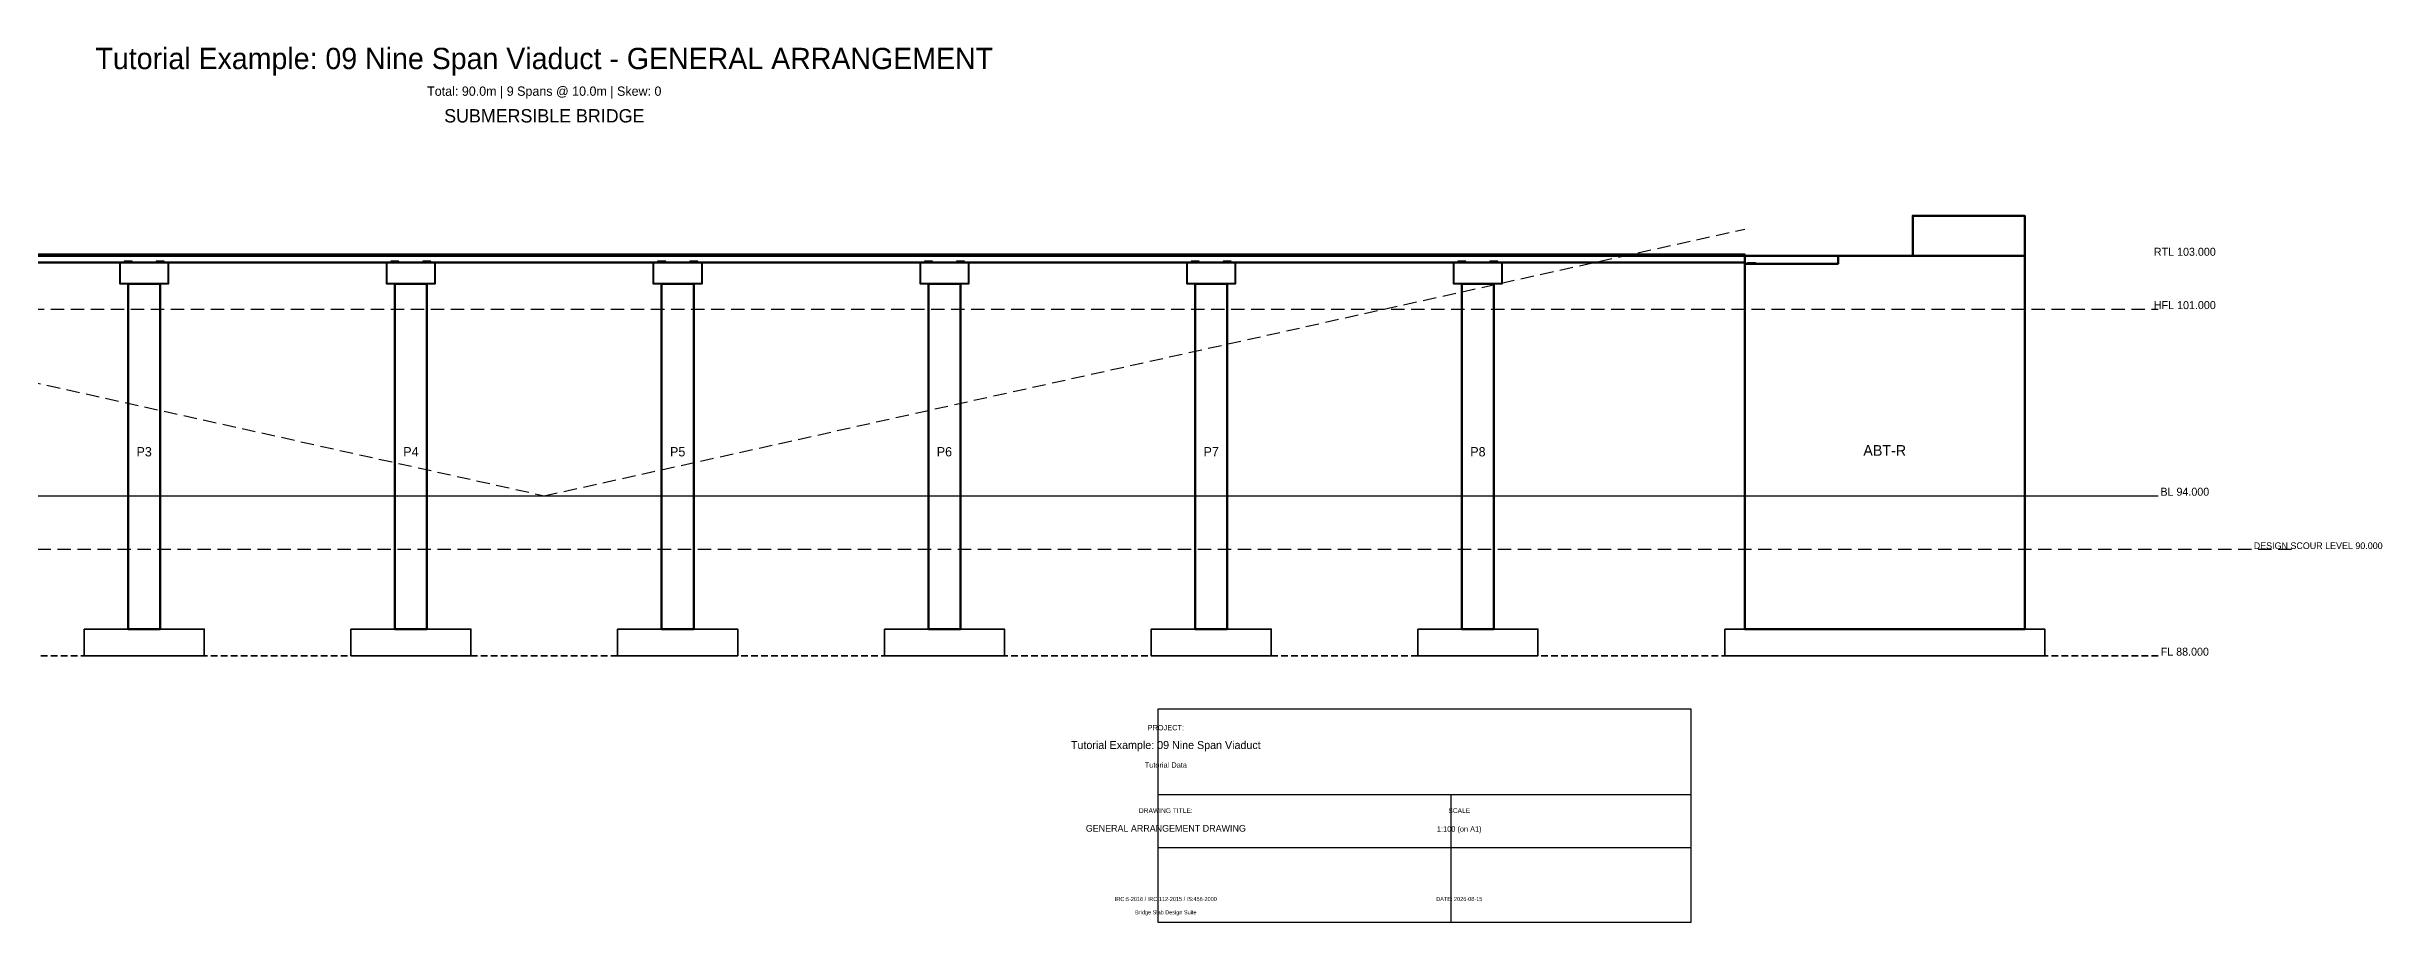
# Model space of a CAD drawing. Header units: metres. Extents: x -26 to 114, y -14 to 131.
# Drawn here: x 26.3 to 113.9, y 98 to 130.8 of the extents above; entities that cross this region are included whole.
import ezdxf
from ezdxf.enums import TextEntityAlignment as Align

# ---------------------------------------------------------------- set-up
doc = ezdxf.new("R2010")
doc.units = ezdxf.units.M
doc.linetypes.add('DASHED', pattern=[0.75, 0.5, -0.25])
doc.linetypes.add('HIDDEN', pattern=[0.375, 0.25, -0.125])
for name, color, linetype, lineweight in [('A-TEXT', 7, 'CONTINUOUS', 18), ('A-TITLE', 7, 'CONTINUOUS', 25), ('G-BED', 32, 'CONTINUOUS', 25), ('G-HFL', 150, 'DASHED', 25), ('G-NGL', 30, 'DASHED', 25), ('H-CONC', 253, 'CONTINUOUS', 15), ('S-ABUT', 5, 'CONTINUOUS', 50), ('S-BEARING', 6, 'CONTINUOUS', 30), ('S-DECK', 4, 'CONTINUOUS', 50), ('S-FNDTN', 2, 'HIDDEN', 35), ('S-KERB', 8, 'CONTINUOUS', 25), ('S-PIER', 3, 'CONTINUOUS', 50), ('S-PIERCAP', 3, 'CONTINUOUS', 40)]:
    doc.layers.add(name, color=color, linetype=linetype, lineweight=lineweight)

msp = doc.modelspace()

# ---------------------------------------------------------------- hatches: boundary and pattern name
at = {"layer": 'H-CONC'}
h = msp.add_hatch(dxfattribs=at)
h.set_pattern_fill('ANSI31', color=256, scale=0.05, style=0)
h.set_pattern_definition([])
h.paths.add_polyline_path([(0, 123), (90, 123), (90, 122.75), (0, 122.75)])
h = msp.add_hatch(dxfattribs=at)
h.set_pattern_fill('ANSI31', color=256, scale=0.04, style=0)
h.set_pattern_definition([])
h.paths.add_polyline_path([(29.4, 121.95), (30.6, 121.95), (30.6, 109), (29.4, 109)])
h = msp.add_hatch(dxfattribs=at)
h.set_pattern_fill('ANSI31', color=256, scale=0.04, style=0)
h.set_pattern_definition([])
h.paths.add_polyline_path([(39.4, 121.95), (40.6, 121.95), (40.6, 109), (39.4, 109)])
h = msp.add_hatch(dxfattribs=at)
h.set_pattern_fill('ANSI31', color=256, scale=0.04, style=0)
h.set_pattern_definition([])
h.paths.add_polyline_path([(49.4, 121.95), (50.6, 121.95), (50.6, 109), (49.4, 109)])
h = msp.add_hatch(dxfattribs=at)
h.set_pattern_fill('ANSI31', color=256, scale=0.04, style=0)
h.set_pattern_definition([])
h.paths.add_polyline_path([(59.4, 121.95), (60.6, 121.95), (60.6, 109), (59.4, 109)])
h = msp.add_hatch(dxfattribs=at)
h.set_pattern_fill('ANSI31', color=256, scale=0.04, style=0)
h.set_pattern_definition([])
h.paths.add_polyline_path([(69.4, 121.95), (70.6, 121.95), (70.6, 109), (69.4, 109)])
h = msp.add_hatch(dxfattribs=at)
h.set_pattern_fill('ANSI31', color=256, scale=0.04, style=0)
h.set_pattern_definition([])
h.paths.add_polyline_path([(79.4, 121.95), (80.6, 121.95), (80.6, 109), (79.4, 109)])
h = msp.add_hatch(dxfattribs=at)
h.set_pattern_fill('ANSI32', color=256, scale=0.08, style=0)
h.set_pattern_definition([])
h.paths.add_polyline_path([(89.25, 109), (101.25, 109), (101.25, 108), (89.25, 108)])

# ---------------------------------------------------------------- linework, layer by layer
at = {"layer": 'A-TITLE', "linetype": 'CONTINUOUS'}
for p, q in [((68, 102.8), (88, 102.8)), ((79, 98), (79, 102.8)), ((68, 100.8), (88, 100.8))]:
    msp.add_line(p, q, dxfattribs=at)
msp.add_lwpolyline([(68, 98), (88, 98), (88, 106), (68, 106)], close=True, dxfattribs=at)
at = {"layer": 'G-BED', "linetype": 'CONTINUOUS'}
msp.add_line((-15.5, 114), (105.5, 114), dxfattribs=at)
at = {"layer": 'G-BED', "linetype": 'DASHED'}
msp.add_line((-20.5, 112), (110.5, 112), dxfattribs=at)
at = {"layer": 'G-HFL', "linetype": 'DASHED'}
msp.add_line((-15.5, 121), (105.5, 121), dxfattribs=at)
at = {"layer": 'G-NGL', "linetype": 'DASHED'}
msp.add_lwpolyline([(0, 124), (45, 114), (90, 124)], dxfattribs=at)
at = {"layer": 'S-ABUT', "linetype": 'CONTINUOUS'}
for points in [[(96.3, 123), (100.5, 123), (100.5, 124.5), (96.3, 124.5)], [(90, 123), (100.5, 123), (100.5, 109), (90, 109)]]:
    msp.add_lwpolyline(points, close=True, dxfattribs=at)
at = {"layer": 'S-BEARING', "linetype": 'CONTINUOUS'}
for points in [[(29.25, 122.75), (29.55, 122.75), (29.55, 122.8), (29.25, 122.8)], [(30.45, 122.75), (30.75, 122.75), (30.75, 122.8), (30.45, 122.8)], [(39.25, 122.75), (39.55, 122.75), (39.55, 122.8), (39.25, 122.8)], [(40.45, 122.75), (40.75, 122.75), (40.75, 122.8), (40.45, 122.8)], [(49.25, 122.75), (49.55, 122.75), (49.55, 122.8), (49.25, 122.8)], [(50.45, 122.75), (50.75, 122.75), (50.75, 122.8), (50.45, 122.8)], [(59.25, 122.75), (59.55, 122.75), (59.55, 122.8), (59.25, 122.8)], [(60.45, 122.75), (60.75, 122.75), (60.75, 122.8), (60.45, 122.8)], [(69.25, 122.75), (69.55, 122.75), (69.55, 122.8), (69.25, 122.8)], [(70.45, 122.75), (70.75, 122.75), (70.75, 122.8), (70.45, 122.8)], [(79.25, 122.75), (79.55, 122.75), (79.55, 122.8), (79.25, 122.8)], [(80.45, 122.75), (80.75, 122.75), (80.75, 122.8), (80.45, 122.8)], [(90.1, 122.75), (90.4, 122.75), (90.4, 122.7), (90.1, 122.7)]]:
    msp.add_lwpolyline(points, close=True, dxfattribs=at)
at = {"layer": 'S-DECK', "linetype": 'CONTINUOUS'}
msp.add_line((0, 123), (90, 123), dxfattribs=at)
for points in [[(0, 123), (90, 123), (90, 122.75), (0, 122.75)], [(90, 123), (93.5, 123), (93.5, 122.7), (90, 122.7)]]:
    msp.add_lwpolyline(points, close=True, dxfattribs=at)
at = {"layer": 'S-FNDTN', "linetype": 'HIDDEN'}
msp.add_line((-15.5, 108), (105.5, 108), dxfattribs=at)
at = {"layer": 'S-FNDTN', "linetype": 'CONTINUOUS'}
for points in [[(27.75, 109), (32.25, 109), (32.25, 108), (27.75, 108)], [(37.75, 109), (42.25, 109), (42.25, 108), (37.75, 108)], [(47.75, 109), (52.25, 109), (52.25, 108), (47.75, 108)], [(57.75, 109), (62.25, 109), (62.25, 108), (57.75, 108)], [(67.75, 109), (72.25, 109), (72.25, 108), (67.75, 108)], [(77.75, 109), (82.25, 109), (82.25, 108), (77.75, 108)], [(89.25, 109), (101.25, 109), (101.25, 108), (89.25, 108)]]:
    msp.add_lwpolyline(points, close=True, dxfattribs=at)
at = {"layer": 'S-KERB', "linetype": 'CONTINUOUS'}
msp.add_lwpolyline([(0, 123.075), (90, 123.075), (90, 123), (0, 123)], close=True, dxfattribs=at)
at = {"layer": 'S-PIER', "linetype": 'CONTINUOUS'}
for points in [[(29.4, 121.95), (30.6, 121.95), (30.6, 109), (29.4, 109)], [(39.4, 121.95), (40.6, 121.95), (40.6, 109), (39.4, 109)], [(49.4, 121.95), (50.6, 121.95), (50.6, 109), (49.4, 109)], [(59.4, 121.95), (60.6, 121.95), (60.6, 109), (59.4, 109)], [(69.4, 121.95), (70.6, 121.95), (70.6, 109), (69.4, 109)], [(79.4, 121.95), (80.6, 121.95), (80.6, 109), (79.4, 109)]]:
    msp.add_lwpolyline(points, close=True, dxfattribs=at)
at = {"layer": 'S-PIERCAP', "linetype": 'CONTINUOUS'}
for points in [[(29.1, 122.75), (30.9, 122.75), (30.9, 121.95), (29.1, 121.95)], [(39.1, 122.75), (40.9, 122.75), (40.9, 121.95), (39.1, 121.95)], [(49.1, 122.75), (50.9, 122.75), (50.9, 121.95), (49.1, 121.95)], [(59.1, 122.75), (60.9, 122.75), (60.9, 121.95), (59.1, 121.95)], [(69.1, 122.75), (70.9, 122.75), (70.9, 121.95), (69.1, 121.95)], [(79.1, 122.75), (80.9, 122.75), (80.9, 121.95), (79.1, 121.95)]]:
    msp.add_lwpolyline(points, close=True, dxfattribs=at)

# ---------------------------------------------------------------- texts
at = {"layer": 'A-TEXT'}
for s, height, p in [('Tutorial Example: 09 Nine Span Viaduct - GENERAL ARRANGEMENT', 0.8, (45, 130)), ('Total: 90.0m | 9 Spans @ 10.0m | Skew: 0', 0.35, (45, 129)), ('SUBMERSIBLE BRIDGE', 0.5, (45, 128)), ('RTL 103.000', 0.3, (106.5, 123)), ('P3', 0.35, (30, 115.475)), ('P4', 0.35, (40, 115.475)), ('P5', 0.35, (50, 115.475)), ('P6', 0.35, (60, 115.475)), ('P7', 0.35, (70, 115.475)), ('P8', 0.35, (80, 115.475)), ('ABT-R', 0.4, (95.25, 115.5)), ('FL 88.000', 0.3, (106.5, 108))]:
    msp.add_text(s, height=height, dxfattribs=at).set_placement(p, align=Align.CENTER)
at = {"layer": 'A-TITLE'}
for s, height, p in [('PROJECT:', 0.2, (68.3, 105.2)), ('Tutorial Example: 09 Nine Span Viaduct', 0.3, (68.3, 104.5)), ('Tutorial Data', 0.2, (68.3, 103.8)), ('GENERAL ARRANGEMENT DRAWING', 0.25, (68.3, 101.4)), ('DRAWING TITLE:', 0.18, (68.3, 102.1)), ('1:100 (on A1)', 0.2, (79.3, 101.4)), ('SCALE', 0.18, (79.3, 102.1)), ('IRC:6-2016 / IRC:112-2015 / IS:456-2000', 0.15, (68.3, 98.8)), ('DATE: 2026-08-15', 0.15, (79.3, 98.8)), ('Bridge Slab Design Suite', 0.15, (68.3, 98.3))]:
    msp.add_text(s, height=height, dxfattribs=at).set_placement(p, align=Align.CENTER)
at = {"layer": 'G-BED'}
for s, height, p in [('BL 94.000', 0.3, (106.5, 114)), ('DESIGN SCOUR LEVEL 90.000', 0.25, (111.5, 112))]:
    msp.add_text(s, height=height, dxfattribs=at).set_placement(p, align=Align.CENTER)
at = {"layer": 'G-HFL'}
msp.add_text('HFL 101.000', height=0.3, dxfattribs=at).set_placement((106.5, 121), align=Align.CENTER)

doc.saveas('drawing.dxf')
